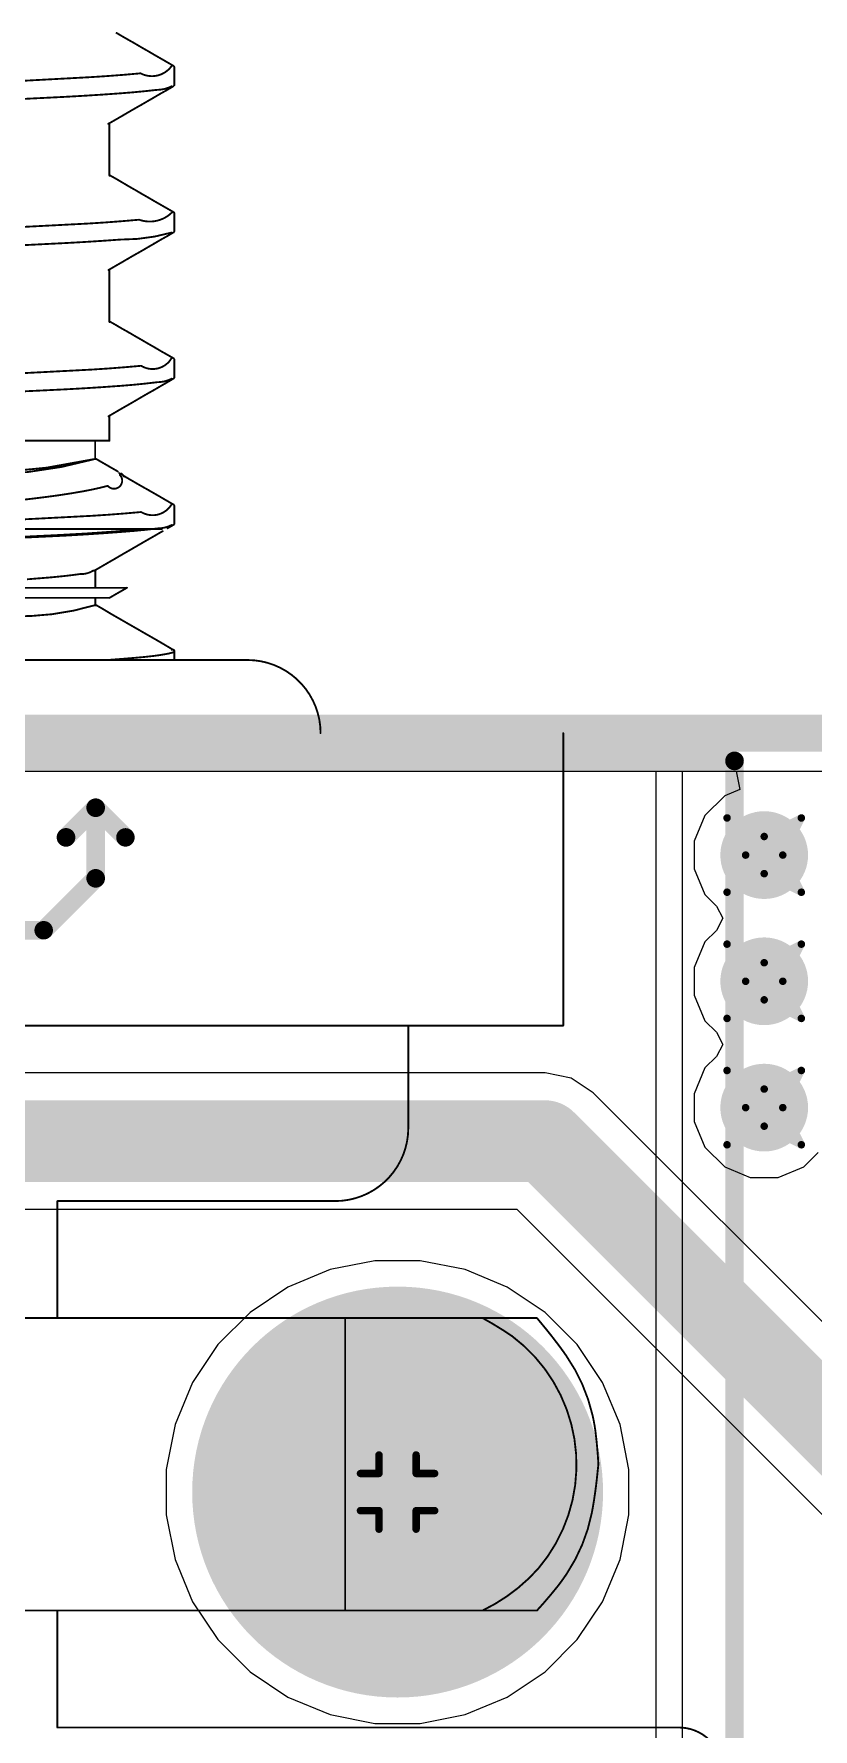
# Model space of a CAD drawing. Header units: inches. Extents: x -6 to 430, y 0 to 90.
# Drawn here: x 27.54 to 32.87, y 43.19 to 54.78 of the extents above; entities that cross this region are included whole.
import ezdxf

# ---------------------------------------------------------------- set-up
doc = ezdxf.new("R2010")
doc.units = ezdxf.units.IN
for name, color, linetype in [('Board_Outline', 56, 'Continuous'), ('Bottom Layer', 5, 'Continuous'), ('Bottom Solder', 6, 'Continuous'), ('Drill Drawing', 1, 'Continuous'), ('Layer 1', 16, 'Continuous'), ('Layer 2', 76, 'Continuous'), ('Mechanical 1', 6, 'Continuous'), ('Pad Holes', 156, 'Continuous'), ('Top Layer', 1, 'Continuous'), ('Top Overlay', 2, 'Continuous'), ('Top Solder', 216, 'Continuous'), ('Via Holes', 16, 'Continuous')]:
    doc.layers.add(name, color=color, linetype=linetype)

msp = doc.modelspace()

# ---------------------------------------------------------------- hatches: boundary and pattern name
at = {"layer": 'Bottom Layer'}
h = msp.add_hatch(color=5, dxfattribs=at)
edge = h.paths.add_edge_path()
edge.add_arc((32.534, 49.166), 0.3, 0, 360)
h = msp.add_hatch(color=5, dxfattribs=at)
edge = h.paths.add_edge_path()
edge.add_arc((32.534, 48.303), 0.3, 0, 360)
h = msp.add_hatch(color=5, dxfattribs=at)
edge = h.paths.add_edge_path()
edge.add_arc((32.534, 47.439), 0.3, 0, 360)
at = {"layer": 'Bottom Solder'}
h = msp.add_hatch(color=6, dxfattribs=at)
edge = h.paths.add_edge_path()
edge.add_arc((30.027, 44.81), 0.102, 0, 360)
at = {"layer": 'Layer 1'}
h = msp.add_hatch(color=16, dxfattribs=at)
edge = h.paths.add_edge_path()
edge.add_arc((32.534, 49.166), 0.3, 0, 360)
h = msp.add_hatch(color=16, dxfattribs=at)
edge = h.paths.add_edge_path()
edge.add_arc((32.534, 48.303), 0.3, 0, 360)
h = msp.add_hatch(color=16, dxfattribs=at)
edge = h.paths.add_edge_path()
edge.add_arc((32.534, 47.439), 0.3, 0, 360)
at = {"layer": 'Layer 2'}
h = msp.add_hatch(color=76, dxfattribs=at)
edge = h.paths.add_edge_path()
edge.add_arc((32.534, 49.166), 0.3, 0, 360)
h = msp.add_hatch(color=76, dxfattribs=at)
edge = h.paths.add_edge_path()
edge.add_arc((32.534, 48.303), 0.3, 0, 360)
h = msp.add_hatch(color=76, dxfattribs=at)
edge = h.paths.add_edge_path()
edge.add_arc((32.534, 47.439), 0.3, 0, 360)
at = {"layer": 'Pad Holes'}
h = msp.add_hatch(color=7, dxfattribs=at)
edge = h.paths.add_edge_path()
edge.add_arc((30.027, 44.81), 1.405, 0, 360)
at = {"layer": 'Top Layer'}
h = msp.add_hatch(color=1, dxfattribs=at)
edge = h.paths.add_edge_path()
edge.add_arc((32.534, 49.166), 0.3, 0, 360)
h = msp.add_hatch(color=1, dxfattribs=at)
edge = h.paths.add_edge_path()
edge.add_arc((32.534, 48.303), 0.3, 0, 360)
h = msp.add_hatch(color=1, dxfattribs=at)
edge = h.paths.add_edge_path()
edge.add_arc((32.534, 47.439), 0.3, 0, 360)
at = {"layer": 'Top Solder'}
h = msp.add_hatch(color=216, dxfattribs=at)
edge = h.paths.add_edge_path()
edge.add_arc((30.027, 44.81), 0.102, 0, 360)
at = {"layer": 'Via Holes'}
h = msp.add_hatch(color=7, dxfattribs=at)
edge = h.paths.add_edge_path()
edge.add_arc((32.534, 49.166), 0.15, 0, 360)
h = msp.add_hatch(color=7, dxfattribs=at)
edge = h.paths.add_edge_path()
edge.add_arc((32.534, 48.303), 0.15, 0, 360)
h = msp.add_hatch(color=7, dxfattribs=at)
edge = h.paths.add_edge_path()
edge.add_arc((32.534, 47.439), 0.15, 0, 360)

# ---------------------------------------------------------------- linework, layer by layer
at = {"layer": 'Board_Outline', "const_width": 0.254}
msp.add_lwpolyline([(0, 50), (45, 50)], dxfattribs=at)
at = {"layer": 'Bottom Layer'}
for p, q in [((0.259, 49.741), (31.794, 49.741)), ((31.794, 49.741), (31.794, 39.54)), ((31.975, 39.54), (31.975, 49.741)), ((31.975, 49.741), (36.624, 49.741)), ((29.871, 46.392), (29.565, 46.332)), ((30.182, 46.392), (29.871, 46.392)), ((30.488, 46.332), (30.182, 46.392)), ((29.565, 46.332), (29.277, 46.212)), ((30.776, 46.212), (30.488, 46.332)), ((29.277, 46.212), (29.018, 46.039)), ((31.036, 46.039), (30.776, 46.212)), ((29.018, 46.039), (28.797, 45.819)), ((31.256, 45.819), (31.036, 46.039)), ((28.797, 45.819), (28.624, 45.559)), ((31.429, 45.559), (31.256, 45.819)), ((28.624, 45.559), (28.505, 45.271)), ((31.549, 45.271), (31.429, 45.559)), ((28.505, 45.271), (28.444, 44.965)), ((31.609, 44.965), (31.549, 45.271)), ((28.444, 44.965), (28.444, 44.654)), ((31.609, 44.654), (31.609, 44.965)), ((28.444, 44.654), (28.505, 44.348)), ((31.549, 44.348), (31.609, 44.654)), ((28.505, 44.348), (28.624, 44.06)), ((31.429, 44.06), (31.549, 44.348)), ((28.624, 44.06), (28.797, 43.801)), ((31.256, 43.801), (31.429, 44.06)), ((28.797, 43.801), (29.018, 43.58)), ((31.036, 43.58), (31.256, 43.801)), ((29.018, 43.58), (29.277, 43.407)), ((30.776, 43.407), (31.036, 43.58)), ((29.277, 43.407), (29.565, 43.288)), ((30.488, 43.288), (30.776, 43.407)), ((29.565, 43.288), (29.871, 43.227)), ((30.182, 43.227), (30.488, 43.288)), ((29.871, 43.227), (30.182, 43.227))]:
    msp.add_line(p, q, dxfattribs=at)
at = {"layer": 'Drill Drawing', "const_width": 0.0508}
for points in [[(32.28, 49.42), (32.534, 49.293)], [(32.28, 49.42), (32.407, 49.166)], [(32.534, 49.293), (32.788, 49.42)], [(32.661, 49.166), (32.788, 49.42)], [(32.28, 48.912), (32.407, 49.166)], [(32.661, 49.166), (32.788, 48.912)], [(32.28, 48.912), (32.534, 49.039)], [(32.534, 49.039), (32.788, 48.912)], [(32.28, 48.557), (32.534, 48.43)], [(32.28, 48.557), (32.407, 48.303)], [(32.534, 48.43), (32.788, 48.557)], [(32.661, 48.303), (32.788, 48.557)], [(32.28, 48.049), (32.407, 48.303)], [(32.661, 48.303), (32.788, 48.049)], [(32.28, 48.049), (32.534, 48.176)], [(32.534, 48.176), (32.788, 48.049)], [(32.28, 47.693), (32.534, 47.566)], [(32.28, 47.693), (32.407, 47.439)], [(32.534, 47.566), (32.788, 47.693)], [(32.661, 47.439), (32.788, 47.693)], [(32.28, 47.185), (32.407, 47.439)], [(32.661, 47.439), (32.788, 47.185)], [(32.28, 47.185), (32.534, 47.312)], [(32.534, 47.312), (32.788, 47.185)], [(29.9, 44.937), (29.9, 45.064)], [(29.9, 45.064), (30.154, 45.064)], [(30.154, 44.937), (30.154, 45.064)], [(29.773, 44.683), (29.773, 44.937)], [(29.773, 44.937), (29.9, 44.937)], [(30.154, 44.937), (30.281, 44.937)], [(30.281, 44.683), (30.281, 44.937)], [(29.773, 44.683), (29.9, 44.683)], [(29.9, 44.556), (29.9, 44.683)], [(30.154, 44.683), (30.281, 44.683)], [(30.154, 44.556), (30.154, 44.683)], [(29.9, 44.556), (30.154, 44.556)]]:
    msp.add_lwpolyline(points, dxfattribs=at)
at = {"layer": 'Drill Drawing', "const_width": 0.0254}
for points in [[(32.267, 49.42, 1), (32.293, 49.42, 1)], [(32.267, 49.42, 1), (32.293, 49.42, 1)], [(32.775, 49.42, 1), (32.801, 49.42, 1)], [(32.775, 49.42, 1), (32.801, 49.42, 1)], [(32.521, 49.293, 1), (32.547, 49.293, 1)], [(32.521, 49.293, 1), (32.547, 49.293, 1)], [(32.394, 49.166, 1), (32.42, 49.166, 1)], [(32.394, 49.166, 1), (32.42, 49.166, 1)], [(32.648, 49.166, 1), (32.674, 49.166, 1)], [(32.648, 49.166, 1), (32.674, 49.166, 1)], [(32.521, 49.039, 1), (32.547, 49.039, 1)], [(32.521, 49.039, 1), (32.547, 49.039, 1)], [(32.267, 48.912, 1), (32.293, 48.912, 1)], [(32.267, 48.912, 1), (32.293, 48.912, 1)], [(32.775, 48.912, 1), (32.801, 48.912, 1)], [(32.775, 48.912, 1), (32.801, 48.912, 1)], [(32.267, 48.557, 1), (32.293, 48.557, 1)], [(32.267, 48.557, 1), (32.293, 48.557, 1)], [(32.775, 48.557, 1), (32.801, 48.557, 1)], [(32.775, 48.557, 1), (32.801, 48.557, 1)], [(32.521, 48.43, 1), (32.547, 48.43, 1)], [(32.521, 48.43, 1), (32.547, 48.43, 1)], [(32.394, 48.303, 1), (32.42, 48.303, 1)], [(32.394, 48.303, 1), (32.42, 48.303, 1)], [(32.648, 48.303, 1), (32.674, 48.303, 1)], [(32.648, 48.303, 1), (32.674, 48.303, 1)], [(32.521, 48.176, 1), (32.547, 48.176, 1)], [(32.521, 48.176, 1), (32.547, 48.176, 1)], [(32.267, 48.049, 1), (32.293, 48.049, 1)], [(32.267, 48.049, 1), (32.293, 48.049, 1)], [(32.775, 48.049, 1), (32.801, 48.049, 1)], [(32.775, 48.049, 1), (32.801, 48.049, 1)], [(32.267, 47.693, 1), (32.293, 47.693, 1)], [(32.267, 47.693, 1), (32.293, 47.693, 1)], [(32.775, 47.693, 1), (32.801, 47.693, 1)], [(32.775, 47.693, 1), (32.801, 47.693, 1)], [(32.521, 47.566, 1), (32.547, 47.566, 1)], [(32.521, 47.566, 1), (32.547, 47.566, 1)], [(32.394, 47.439, 1), (32.42, 47.439, 1)], [(32.394, 47.439, 1), (32.42, 47.439, 1)], [(32.648, 47.439, 1), (32.674, 47.439, 1)], [(32.648, 47.439, 1), (32.674, 47.439, 1)], [(32.521, 47.312, 1), (32.547, 47.312, 1)], [(32.521, 47.312, 1), (32.547, 47.312, 1)], [(32.267, 47.185, 1), (32.293, 47.185, 1)], [(32.267, 47.185, 1), (32.293, 47.185, 1)], [(32.775, 47.185, 1), (32.801, 47.185, 1)], [(32.775, 47.185, 1), (32.801, 47.185, 1)], [(29.887, 45.064, 1), (29.912, 45.064, 1)], [(29.887, 45.064, 1), (29.912, 45.064, 1)], [(30.141, 45.064, 1), (30.166, 45.064, 1)], [(30.141, 45.064, 1), (30.166, 45.064, 1)], [(29.76, 44.937, 1), (29.785, 44.937, 1)], [(29.76, 44.937, 1), (29.785, 44.937, 1)], [(29.887, 44.937, 1), (29.912, 44.937, 1)], [(29.887, 44.937, 1), (29.912, 44.937, 1)], [(30.141, 44.937, 1), (30.166, 44.937, 1)], [(30.141, 44.937, 1), (30.166, 44.937, 1)], [(30.268, 44.937, 1), (30.293, 44.937, 1)], [(30.268, 44.937, 1), (30.293, 44.937, 1)], [(29.76, 44.683, 1), (29.785, 44.683, 1)], [(29.76, 44.683, 1), (29.785, 44.683, 1)], [(29.887, 44.683, 1), (29.912, 44.683, 1)], [(29.887, 44.683, 1), (29.912, 44.683, 1)], [(30.141, 44.683, 1), (30.166, 44.683, 1)], [(30.141, 44.683, 1), (30.166, 44.683, 1)], [(30.268, 44.683, 1), (30.293, 44.683, 1)], [(30.268, 44.683, 1), (30.293, 44.683, 1)], [(29.887, 44.556, 1), (29.912, 44.556, 1)], [(29.887, 44.556, 1), (29.912, 44.556, 1)], [(30.141, 44.556, 1), (30.166, 44.556, 1)], [(30.141, 44.556, 1), (30.166, 44.556, 1)]]:
    msp.add_lwpolyline(points, format="xyb", close=True, dxfattribs=at)
at = {"layer": 'Layer 1'}
for p, q in [((0.259, 49.741), (32.342, 49.741)), ((32.342, 49.741), (32.367, 49.614)), ((32.264, 49.571), (32.129, 49.437)), ((32.367, 49.614), (32.264, 49.571)), ((32.129, 49.437), (32.056, 49.261)), ((32.056, 49.261), (32.056, 49.071)), ((32.056, 49.071), (32.129, 48.896)), ((32.129, 48.896), (32.207, 48.817)), ((32.207, 48.817), (32.25, 48.734)), ((32.25, 48.734), (32.207, 48.651)), ((32.129, 48.573), (32.056, 48.398)), ((32.207, 48.651), (32.129, 48.573)), ((32.056, 48.398), (32.056, 48.208)), ((32.056, 48.208), (32.129, 48.032)), ((32.129, 48.032), (32.207, 47.954)), ((32.207, 47.954), (32.25, 47.871)), ((32.207, 47.788), (32.129, 47.71)), ((32.25, 47.871), (32.207, 47.788)), ((32.129, 47.71), (32.056, 47.534)), ((32.056, 47.534), (32.056, 47.344)), ((32.056, 47.344), (32.129, 47.168)), ((32.129, 47.168), (32.264, 47.034)), ((32.805, 47.034), (32.902, 47.132)), ((32.264, 47.034), (32.439, 46.961)), ((32.439, 46.961), (32.629, 46.961)), ((32.629, 46.961), (32.805, 47.034)), ((29.871, 46.392), (29.565, 46.332)), ((30.182, 46.392), (29.871, 46.392)), ((30.488, 46.332), (30.182, 46.392)), ((29.565, 46.332), (29.277, 46.212)), ((30.776, 46.212), (30.488, 46.332)), ((29.277, 46.212), (29.018, 46.039)), ((31.036, 46.039), (30.776, 46.212)), ((29.018, 46.039), (28.797, 45.819)), ((31.256, 45.819), (31.036, 46.039)), ((28.797, 45.819), (28.624, 45.559)), ((31.429, 45.559), (31.256, 45.819)), ((28.624, 45.559), (28.505, 45.271)), ((31.549, 45.271), (31.429, 45.559)), ((28.505, 45.271), (28.444, 44.965)), ((31.609, 44.965), (31.549, 45.271)), ((28.444, 44.965), (28.444, 44.654)), ((31.609, 44.654), (31.609, 44.965)), ((28.444, 44.654), (28.505, 44.348)), ((31.549, 44.348), (31.609, 44.654)), ((28.505, 44.348), (28.624, 44.06)), ((31.429, 44.06), (31.549, 44.348)), ((28.624, 44.06), (28.797, 43.801)), ((31.256, 43.801), (31.429, 44.06)), ((28.797, 43.801), (29.018, 43.58)), ((31.036, 43.58), (31.256, 43.801)), ((29.018, 43.58), (29.277, 43.407)), ((30.776, 43.407), (31.036, 43.58)), ((29.277, 43.407), (29.565, 43.288)), ((30.488, 43.288), (30.776, 43.407)), ((29.565, 43.288), (29.871, 43.227)), ((30.182, 43.227), (30.488, 43.288)), ((29.871, 43.227), (30.182, 43.227))]:
    msp.add_line(p, q, dxfattribs=at)
at = {"layer": 'Layer 2'}
for p, q in [((0.259, 49.741), (44.741, 49.741)), ((31.036, 47.677), (7.07, 47.677)), ((31.214, 47.641), (31.036, 47.677)), ((31.365, 47.54), (31.214, 47.641)), ((34.759, 44.146), (31.365, 47.54)), ((4.787, 46.744), (30.843, 46.744)), ((30.843, 46.744), (34.237, 43.35)), ((29.871, 46.392), (29.565, 46.332)), ((30.182, 46.392), (29.871, 46.392)), ((30.488, 46.332), (30.182, 46.392)), ((29.565, 46.332), (29.277, 46.212)), ((30.776, 46.212), (30.488, 46.332)), ((29.277, 46.212), (29.018, 46.039)), ((31.036, 46.039), (30.776, 46.212)), ((29.018, 46.039), (28.797, 45.819)), ((31.256, 45.819), (31.036, 46.039)), ((28.797, 45.819), (28.624, 45.559)), ((31.429, 45.559), (31.256, 45.819)), ((28.624, 45.559), (28.505, 45.271)), ((31.549, 45.271), (31.429, 45.559)), ((28.505, 45.271), (28.444, 44.965)), ((31.609, 44.965), (31.549, 45.271)), ((28.444, 44.965), (28.444, 44.654)), ((31.609, 44.654), (31.609, 44.965)), ((28.444, 44.654), (28.505, 44.348)), ((31.549, 44.348), (31.609, 44.654)), ((28.505, 44.348), (28.624, 44.06)), ((31.429, 44.06), (31.549, 44.348)), ((28.624, 44.06), (28.797, 43.801)), ((31.256, 43.801), (31.429, 44.06)), ((28.797, 43.801), (29.018, 43.58)), ((31.036, 43.58), (31.256, 43.801)), ((29.018, 43.58), (29.277, 43.407)), ((30.776, 43.407), (31.036, 43.58)), ((29.277, 43.407), (29.565, 43.288)), ((30.488, 43.288), (30.776, 43.407)), ((29.565, 43.288), (29.871, 43.227)), ((30.182, 43.227), (30.488, 43.288)), ((29.871, 43.227), (30.182, 43.227))]:
    msp.add_line(p, q, dxfattribs=at)
at = {"layer": 'Layer 2', "const_width": 0.559}
for points in [[(4.594, 47.21), (31.036, 47.21)], [(31.036, 47.21), (34.566, 43.68)]]:
    msp.add_lwpolyline(points, dxfattribs=at)
at = {"layer": 'Layer 2', "const_width": 0.279}
msp.add_lwpolyline([(30.896, 47.21, 1), (31.175, 47.21, 1)], format="xyb", close=True, dxfattribs=at)
msp.add_lwpolyline([(30.896, 47.21, 1), (31.175, 47.21, 1)], format="xyb", close=True, dxfattribs=at)
at = {"layer": 'Mechanical 1', "const_width": 0.0127}
for points in [[(28.1, 54.791), (28.144, 54.765)], [(28.144, 54.765), (28.188, 54.74)], [(28.188, 54.74), (28.232, 54.715)], [(28.232, 54.715), (28.276, 54.689)], [(28.276, 54.689), (28.32, 54.664)], [(28.32, 54.664), (28.364, 54.638)], [(28.364, 54.638), (28.408, 54.613)], [(28.408, 54.613), (28.496, 54.562)], [(27.447, 54.46), (27.929, 54.486)], [(28.5, 54.431), (28.5, 54.556)], [(28.361, 54.347), (28.405, 54.373)], [(28.405, 54.373), (28.45, 54.398)], [(28.45, 54.398), (28.494, 54.424)], [(27.246, 54.326), (27.748, 54.351)], [(28.182, 54.244), (28.227, 54.27)], [(28.227, 54.27), (28.271, 54.295)], [(28.271, 54.295), (28.316, 54.321)], [(28.316, 54.321), (28.361, 54.347)], [(28.049, 54.167), (28.138, 54.218)], [(28.056, 53.812), (28.056, 54.171)], [(28.138, 54.218), (28.182, 54.244)], [(28.056, 53.816), (28.101, 53.791)], [(28.101, 53.791), (28.145, 53.765)], [(28.145, 53.765), (28.189, 53.739)], [(28.189, 53.739), (28.233, 53.714)], [(28.233, 53.714), (28.277, 53.688)], [(28.277, 53.688), (28.321, 53.663)], [(28.321, 53.663), (28.365, 53.637)], [(28.365, 53.637), (28.409, 53.612)], [(28.409, 53.612), (28.498, 53.561)], [(28.5, 53.431), (28.5, 53.556)], [(27.432, 53.46), (27.915, 53.485)], [(27.248, 53.326), (27.749, 53.351)], [(28.272, 53.295), (28.316, 53.321)], [(28.316, 53.321), (28.361, 53.347)], [(28.361, 53.347), (28.405, 53.373)], [(28.405, 53.373), (28.45, 53.398)], [(28.45, 53.398), (28.494, 53.424)], [(28.049, 53.167), (28.138, 53.218)], [(28.138, 53.218), (28.182, 53.244)], [(28.182, 53.244), (28.227, 53.27)], [(28.227, 53.27), (28.272, 53.295)], [(28.056, 52.812), (28.056, 53.171)], [(28.056, 52.816), (28.1, 52.791)], [(28.1, 52.791), (28.144, 52.765)], [(28.144, 52.765), (28.189, 52.74)], [(28.189, 52.74), (28.233, 52.714)], [(28.233, 52.714), (28.277, 52.689)], [(28.277, 52.689), (28.321, 52.663)], [(28.321, 52.663), (28.365, 52.638)], [(28.365, 52.638), (28.409, 52.612)], [(28.409, 52.612), (28.497, 52.562)], [(28.5, 52.431), (28.5, 52.556)], [(27.453, 52.461), (27.934, 52.486)], [(28.406, 52.373), (28.451, 52.399)], [(28.451, 52.399), (28.495, 52.425)], [(27.255, 52.327), (27.756, 52.351)], [(28.228, 52.27), (28.272, 52.296)], [(28.272, 52.296), (28.317, 52.322)], [(28.317, 52.322), (28.362, 52.347)], [(28.362, 52.347), (28.406, 52.373)], [(28.05, 52.167), (28.139, 52.219)], [(28.056, 52), (28.056, 52.171)], [(28.139, 52.219), (28.183, 52.244)], [(28.183, 52.244), (28.228, 52.27)], [(25.022, 52), (28.056, 52)], [(27.958, 51.874), (27.958, 52)], [(27.958, 51.879), (28.114, 51.789)], [(28.122, 51.778), (28.136, 51.77)], [(28.138, 51.776), (28.157, 51.754)], [(28.151, 51.761), (28.185, 51.741)], [(28.185, 51.741), (28.254, 51.701)], [(28.254, 51.701), (28.289, 51.681)], [(28.289, 51.681), (28.323, 51.662)], [(28.323, 51.662), (28.358, 51.642)], [(28.358, 51.642), (28.393, 51.622)], [(28.393, 51.622), (28.427, 51.602)], [(28.427, 51.602), (28.496, 51.562)], [(27.453, 51.461), (27.934, 51.486)], [(28.5, 51.431), (28.5, 51.556)], [(25.5, 51.396), (28.414, 51.396)], [(27.26, 51.333), (27.696, 51.354)], [(27.262, 51.327), (27.762, 51.351)], [(28.326, 51.327), (28.373, 51.354)], [(28.373, 51.354), (28.42, 51.381)], [(28.454, 51.401), (28.496, 51.425)], [(28.139, 51.219), (28.186, 51.246)], [(28.186, 51.246), (28.279, 51.3)], [(28.279, 51.3), (28.326, 51.327)], [(27.953, 51.111), (28.046, 51.165)], [(28.046, 51.165), (28.093, 51.192)], [(28.093, 51.192), (28.139, 51.219)], [(27.493, 51.052), (27.642, 51.064)], [(27.959, 50.994), (27.959, 51.115)], [(22.264, 50.925), (28.056, 50.925)], [(22.494, 50.994), (28.176, 50.994)], [(27.959, 50.873), (27.959, 50.925)], [(28.056, 50.925), (28.176, 50.994)], [(27.959, 50.879), (28.013, 50.848)], [(28.013, 50.848), (28.066, 50.816)], [(28.066, 50.816), (28.12, 50.785)], [(28.12, 50.785), (28.174, 50.754)], [(28.174, 50.754), (28.228, 50.723)], [(28.228, 50.723), (28.282, 50.692)], [(28.282, 50.692), (28.336, 50.661)], [(28.336, 50.661), (28.39, 50.63)], [(28.39, 50.63), (28.497, 50.567)], [(28.5, 50.5), (28.5, 50.562)], [(16, 50.5), (29, 50.5)], [(28.043, 50.5), (28.134, 50.507)], [(28.134, 50.507), (28.22, 50.514)], [(28.22, 50.514), (28.296, 50.521)], [(31.16, 48), (31.16, 50)], [(13.84, 48), (31.16, 48)], [(30.1, 47.3), (30.1, 48)], [(27.7, 46.8), (29.6, 46.8)], [(27.7, 46), (27.7, 46.8)], [(27.25, 46), (30.608, 46)], [(29.668, 44), (29.668, 46)], [(30.608, 46), (30.71, 46)], [(30.71, 46), (30.759, 46)], [(30.759, 46), (30.806, 46)], [(30.806, 46), (30.85, 46)], [(30.85, 46), (30.89, 46)], [(30.89, 46), (30.954, 46)], [(30.954, 46), (30.972, 46)], [(30.972, 46), (30.98, 46)], [(30.98, 46), (31.05, 45.915)], [(31.388, 44.887), (31.4, 45)], [(27.25, 44), (30.608, 44)], [(27.7, 43.2), (27.7, 44)], [(30.608, 44), (30.89, 44)], [(30.89, 44), (30.925, 44)], [(30.925, 44), (30.954, 44)], [(30.954, 44), (30.98, 44)], [(27.7, 43.2), (31.95, 43.2)]]:
    msp.add_lwpolyline(points, dxfattribs=at)
at = {"layer": 'Mechanical 1', "const_width": 0.00635}
for points in [[(28.141, 54.765, 1), (28.147, 54.765, 1)], [(28.141, 54.765, 1), (28.147, 54.765, 1)], [(28.185, 54.74, 1), (28.191, 54.74, 1)], [(28.185, 54.74, 1), (28.191, 54.74, 1)], [(28.229, 54.715, 1), (28.235, 54.715, 1)], [(28.229, 54.715, 1), (28.235, 54.715, 1)], [(28.273, 54.689, 1), (28.279, 54.689, 1)], [(28.273, 54.689, 1), (28.279, 54.689, 1)], [(28.317, 54.664, 1), (28.323, 54.664, 1)], [(28.317, 54.664, 1), (28.323, 54.664, 1)], [(28.361, 54.638, 1), (28.367, 54.638, 1)], [(28.361, 54.638, 1), (28.367, 54.638, 1)], [(28.405, 54.613, 1), (28.411, 54.613, 1)], [(28.405, 54.613, 1), (28.411, 54.613, 1)], [(27.926, 54.486, 1), (27.932, 54.486, 1)], [(27.926, 54.486, 1), (27.932, 54.486, 1)], [(28.266, 54.512, 1), (28.273, 54.512, 1)], [(28.266, 54.512, 1), (28.273, 54.512, 1)], [(28.479, 54.563, 1), (28.486, 54.563, 1)], [(28.493, 54.562, 1), (28.499, 54.562, 1)], [(28.497, 54.556, 1), (28.503, 54.556, 1)], [(28.124, 54.375, 1), (28.13, 54.375, 1)], [(28.124, 54.375, 1), (28.13, 54.375, 1)], [(28.377, 54.399, 1), (28.384, 54.399, 1)], [(28.377, 54.399, 1), (28.384, 54.399, 1)], [(28.402, 54.373, 1), (28.408, 54.373, 1)], [(28.402, 54.373, 1), (28.408, 54.373, 1)], [(28.447, 54.398, 1), (28.453, 54.398, 1)], [(28.447, 54.398, 1), (28.453, 54.398, 1)], [(28.477, 54.423, 1), (28.484, 54.423, 1)], [(28.491, 54.424, 1), (28.497, 54.424, 1)], [(28.497, 54.431, 1), (28.503, 54.431, 1)], [(27.745, 54.351, 1), (27.751, 54.351, 1)], [(27.745, 54.351, 1), (27.751, 54.351, 1)], [(28.224, 54.27, 1), (28.23, 54.27, 1)], [(28.224, 54.27, 1), (28.23, 54.27, 1)], [(28.268, 54.295, 1), (28.275, 54.295, 1)], [(28.268, 54.295, 1), (28.275, 54.295, 1)], [(28.313, 54.321, 1), (28.319, 54.321, 1)], [(28.313, 54.321, 1), (28.319, 54.321, 1)], [(28.357, 54.347, 1), (28.364, 54.347, 1)], [(28.357, 54.347, 1), (28.364, 54.347, 1)], [(28.045, 54.167, 1), (28.052, 54.167, 1)], [(28.053, 54.171, 1), (28.06, 54.171, 1)], [(28.135, 54.218, 1), (28.141, 54.218, 1)], [(28.135, 54.218, 1), (28.141, 54.218, 1)], [(28.179, 54.244, 1), (28.185, 54.244, 1)], [(28.179, 54.244, 1), (28.185, 54.244, 1)], [(28.053, 53.816, 1), (28.06, 53.816, 1)], [(28.053, 53.812, 1), (28.06, 53.812, 1)], [(28.097, 53.791, 1), (28.104, 53.791, 1)], [(28.097, 53.791, 1), (28.104, 53.791, 1)], [(28.142, 53.765, 1), (28.148, 53.765, 1)], [(28.142, 53.765, 1), (28.148, 53.765, 1)], [(28.186, 53.739, 1), (28.192, 53.739, 1)], [(28.186, 53.739, 1), (28.192, 53.739, 1)], [(28.23, 53.714, 1), (28.236, 53.714, 1)], [(28.23, 53.714, 1), (28.236, 53.714, 1)], [(28.274, 53.688, 1), (28.28, 53.688, 1)], [(28.274, 53.688, 1), (28.28, 53.688, 1)], [(28.318, 53.663, 1), (28.324, 53.663, 1)], [(28.318, 53.663, 1), (28.324, 53.663, 1)], [(28.362, 53.637, 1), (28.368, 53.637, 1)], [(28.362, 53.637, 1), (28.368, 53.637, 1)], [(28.406, 53.612, 1), (28.413, 53.612, 1)], [(28.406, 53.612, 1), (28.413, 53.612, 1)], [(28.482, 53.562, 1), (28.489, 53.562, 1)], [(28.494, 53.561, 1), (28.501, 53.561, 1)], [(28.497, 53.556, 1), (28.503, 53.556, 1)], [(27.912, 53.485, 1), (27.918, 53.485, 1)], [(27.912, 53.485, 1), (27.918, 53.485, 1)], [(28.256, 53.511, 1), (28.262, 53.511, 1)], [(28.256, 53.511, 1), (28.262, 53.511, 1)], [(27.746, 53.351, 1), (27.752, 53.351, 1)], [(27.746, 53.351, 1), (27.752, 53.351, 1)], [(28.125, 53.375, 1), (28.132, 53.375, 1)], [(28.125, 53.375, 1), (28.132, 53.375, 1)], [(28.313, 53.321, 1), (28.319, 53.321, 1)], [(28.313, 53.321, 1), (28.319, 53.321, 1)], [(28.357, 53.347, 1), (28.364, 53.347, 1)], [(28.357, 53.347, 1), (28.364, 53.347, 1)], [(28.402, 53.373, 1), (28.408, 53.373, 1)], [(28.402, 53.373, 1), (28.408, 53.373, 1)], [(28.447, 53.398, 1), (28.453, 53.398, 1)], [(28.447, 53.398, 1), (28.453, 53.398, 1)], [(28.478, 53.423, 1), (28.484, 53.423, 1)], [(28.491, 53.424, 1), (28.498, 53.424, 1)], [(28.497, 53.431, 1), (28.503, 53.431, 1)], [(28.135, 53.218, 1), (28.141, 53.218, 1)], [(28.135, 53.218, 1), (28.141, 53.218, 1)], [(28.179, 53.244, 1), (28.186, 53.244, 1)], [(28.179, 53.244, 1), (28.186, 53.244, 1)], [(28.224, 53.27, 1), (28.23, 53.27, 1)], [(28.224, 53.27, 1), (28.23, 53.27, 1)], [(28.268, 53.295, 1), (28.275, 53.295, 1)], [(28.268, 53.295, 1), (28.275, 53.295, 1)], [(28.046, 53.167, 1), (28.052, 53.167, 1)], [(28.053, 53.171, 1), (28.06, 53.171, 1)], [(28.053, 52.816, 1), (28.06, 52.816, 1)], [(28.053, 52.812, 1), (28.06, 52.812, 1)], [(28.097, 52.791, 1), (28.104, 52.791, 1)], [(28.097, 52.791, 1), (28.104, 52.791, 1)], [(28.141, 52.765, 1), (28.148, 52.765, 1)], [(28.141, 52.765, 1), (28.148, 52.765, 1)], [(28.185, 52.74, 1), (28.192, 52.74, 1)], [(28.185, 52.74, 1), (28.192, 52.74, 1)], [(28.229, 52.714, 1), (28.236, 52.714, 1)], [(28.229, 52.714, 1), (28.236, 52.714, 1)], [(28.273, 52.689, 1), (28.28, 52.689, 1)], [(28.273, 52.689, 1), (28.28, 52.689, 1)], [(28.317, 52.663, 1), (28.324, 52.663, 1)], [(28.317, 52.663, 1), (28.324, 52.663, 1)], [(28.361, 52.638, 1), (28.368, 52.638, 1)], [(28.361, 52.638, 1), (28.368, 52.638, 1)], [(28.27, 52.512, 1), (28.276, 52.512, 1)], [(28.27, 52.512, 1), (28.276, 52.512, 1)], [(28.405, 52.612, 1), (28.412, 52.612, 1)], [(28.405, 52.612, 1), (28.412, 52.612, 1)], [(28.478, 52.564, 1), (28.484, 52.564, 1)], [(28.494, 52.562, 1), (28.5, 52.562, 1)], [(28.497, 52.556, 1), (28.503, 52.556, 1)], [(27.931, 52.486, 1), (27.937, 52.486, 1)], [(27.931, 52.486, 1), (27.937, 52.486, 1)], [(28.382, 52.4, 1), (28.388, 52.4, 1)], [(28.382, 52.4, 1), (28.388, 52.4, 1)], [(28.448, 52.399, 1), (28.454, 52.399, 1)], [(28.448, 52.399, 1), (28.454, 52.399, 1)], [(28.479, 52.424, 1), (28.485, 52.424, 1)], [(28.492, 52.425, 1), (28.499, 52.425, 1)], [(28.497, 52.431, 1), (28.503, 52.431, 1)], [(27.753, 52.351, 1), (27.759, 52.351, 1)], [(27.753, 52.351, 1), (27.759, 52.351, 1)], [(28.131, 52.375, 1), (28.137, 52.375, 1)], [(28.131, 52.375, 1), (28.137, 52.375, 1)], [(28.269, 52.296, 1), (28.276, 52.296, 1)], [(28.269, 52.296, 1), (28.276, 52.296, 1)], [(28.314, 52.322, 1), (28.32, 52.322, 1)], [(28.314, 52.322, 1), (28.32, 52.322, 1)], [(28.358, 52.347, 1), (28.365, 52.347, 1)], [(28.358, 52.347, 1), (28.365, 52.347, 1)], [(28.403, 52.373, 1), (28.409, 52.373, 1)], [(28.403, 52.373, 1), (28.409, 52.373, 1)], [(28.046, 52.167, 1), (28.053, 52.167, 1)], [(28.053, 52.171, 1), (28.06, 52.171, 1)], [(28.136, 52.219, 1), (28.142, 52.219, 1)], [(28.136, 52.219, 1), (28.142, 52.219, 1)], [(28.18, 52.244, 1), (28.186, 52.244, 1)], [(28.18, 52.244, 1), (28.186, 52.244, 1)], [(28.225, 52.27, 1), (28.231, 52.27, 1)], [(28.225, 52.27, 1), (28.231, 52.27, 1)], [(27.955, 52, 1), (27.961, 52, 1)], [(28.053, 52, 1), (28.06, 52, 1)], [(28.053, 52, 1), (28.06, 52, 1)], [(27.952, 51.874, 1), (27.958, 51.874, 1)], [(27.955, 51.879, 1), (27.961, 51.879, 1)], [(27.955, 51.875, 1), (27.961, 51.875, 1)], [(27.955, 51.874, 1), (27.961, 51.874, 1)], [(28.111, 51.789, 1), (28.117, 51.789, 1)], [(28.119, 51.778, 1), (28.125, 51.778, 1)], [(28.124, 51.766, 1), (28.131, 51.766, 1)], [(28.133, 51.77, 1), (28.14, 51.77, 1)], [(28.135, 51.776, 1), (28.141, 51.776, 1)], [(28.147, 51.761, 1), (28.154, 51.761, 1)], [(28.154, 51.754, 1), (28.16, 51.754, 1)], [(28.182, 51.741, 1), (28.188, 51.741, 1)], [(28.182, 51.741, 1), (28.188, 51.741, 1)], [(28.251, 51.701, 1), (28.257, 51.701, 1)], [(28.251, 51.701, 1), (28.257, 51.701, 1)], [(27.62, 51.615, 1), (27.627, 51.615, 1)], [(27.62, 51.615, 1), (27.627, 51.615, 1)], [(27.869, 51.653, 1), (27.875, 51.653, 1)], [(27.869, 51.653, 1), (27.875, 51.653, 1)], [(28.042, 51.691, 1), (28.048, 51.691, 1)], [(28.042, 51.691, 1), (28.048, 51.691, 1)], [(28.286, 51.681, 1), (28.292, 51.681, 1)], [(28.286, 51.681, 1), (28.292, 51.681, 1)], [(28.32, 51.662, 1), (28.327, 51.662, 1)], [(28.32, 51.662, 1), (28.327, 51.662, 1)], [(28.355, 51.642, 1), (28.361, 51.642, 1)], [(28.355, 51.642, 1), (28.361, 51.642, 1)], [(28.389, 51.622, 1), (28.396, 51.622, 1)], [(28.389, 51.622, 1), (28.396, 51.622, 1)], [(28.424, 51.602, 1), (28.43, 51.602, 1)], [(28.424, 51.602, 1), (28.43, 51.602, 1)], [(27.93, 51.486, 1), (27.937, 51.486, 1)], [(27.93, 51.486, 1), (27.937, 51.486, 1)], [(28.27, 51.512, 1), (28.276, 51.512, 1)], [(28.27, 51.512, 1), (28.276, 51.512, 1)], [(28.478, 51.564, 1), (28.485, 51.564, 1)], [(28.493, 51.562, 1), (28.5, 51.562, 1)], [(28.497, 51.556, 1), (28.503, 51.556, 1)], [(27.693, 51.354, 1), (27.699, 51.354, 1)], [(27.693, 51.354, 1), (27.699, 51.354, 1)], [(27.759, 51.351, 1), (27.765, 51.351, 1)], [(27.759, 51.351, 1), (27.765, 51.351, 1)], [(28.136, 51.376, 1), (28.142, 51.376, 1)], [(28.136, 51.376, 1), (28.142, 51.376, 1)], [(28.292, 51.396, 1), (28.299, 51.396, 1)], [(28.37, 51.354, 1), (28.376, 51.354, 1)], [(28.37, 51.354, 1), (28.376, 51.354, 1)], [(28.385, 51.4, 1), (28.391, 51.4, 1)], [(28.385, 51.4, 1), (28.391, 51.4, 1)], [(28.41, 51.396, 1), (28.417, 51.396, 1)], [(28.416, 51.381, 1), (28.423, 51.381, 1)], [(28.45, 51.401, 1), (28.457, 51.401, 1)], [(28.48, 51.424, 1), (28.486, 51.424, 1)], [(28.493, 51.425, 1), (28.499, 51.425, 1)], [(28.497, 51.431, 1), (28.503, 51.431, 1)], [(28.183, 51.246, 1), (28.189, 51.246, 1)], [(28.183, 51.246, 1), (28.189, 51.246, 1)], [(28.276, 51.3, 1), (28.283, 51.3, 1)], [(28.276, 51.3, 1), (28.283, 51.3, 1)], [(28.323, 51.327, 1), (28.329, 51.327, 1)], [(28.323, 51.327, 1), (28.329, 51.327, 1)], [(28.043, 51.165, 1), (28.049, 51.165, 1)], [(28.043, 51.165, 1), (28.049, 51.165, 1)], [(28.09, 51.192, 1), (28.096, 51.192, 1)], [(28.09, 51.192, 1), (28.096, 51.192, 1)], [(28.136, 51.219, 1), (28.143, 51.219, 1)], [(28.136, 51.219, 1), (28.143, 51.219, 1)], [(27.639, 51.064, 1), (27.645, 51.064, 1)], [(27.639, 51.064, 1), (27.645, 51.064, 1)], [(27.759, 51.076, 1), (27.765, 51.076, 1)], [(27.759, 51.076, 1), (27.765, 51.076, 1)], [(27.853, 51.088, 1), (27.859, 51.088, 1)], [(27.853, 51.088, 1), (27.859, 51.088, 1)], [(27.941, 51.111, 1), (27.948, 51.111, 1)], [(27.949, 51.111, 1), (27.956, 51.111, 1)], [(27.955, 51.115, 1), (27.962, 51.115, 1)], [(27.955, 50.994, 1), (27.962, 50.994, 1)], [(27.955, 50.925, 1), (27.962, 50.925, 1)], [(28.053, 50.925, 1), (28.06, 50.925, 1)], [(28.053, 50.925, 1), (28.06, 50.925, 1)], [(28.172, 50.994, 1), (28.179, 50.994, 1)], [(28.172, 50.994, 1), (28.179, 50.994, 1)], [(27.955, 50.879, 1), (27.962, 50.879, 1)], [(27.955, 50.875, 1), (27.962, 50.875, 1)], [(27.955, 50.873, 1), (27.962, 50.873, 1)], [(28.009, 50.848, 1), (28.016, 50.848, 1)], [(28.009, 50.848, 1), (28.016, 50.848, 1)], [(28.063, 50.816, 1), (28.07, 50.816, 1)], [(28.063, 50.816, 1), (28.07, 50.816, 1)], [(28.117, 50.785, 1), (28.123, 50.785, 1)], [(28.117, 50.785, 1), (28.123, 50.785, 1)], [(28.171, 50.754, 1), (28.177, 50.754, 1)], [(28.171, 50.754, 1), (28.177, 50.754, 1)], [(28.225, 50.723, 1), (28.231, 50.723, 1)], [(28.225, 50.723, 1), (28.231, 50.723, 1)], [(28.279, 50.692, 1), (28.285, 50.692, 1)], [(28.279, 50.692, 1), (28.285, 50.692, 1)], [(28.332, 50.661, 1), (28.339, 50.661, 1)], [(28.332, 50.661, 1), (28.339, 50.661, 1)], [(28.386, 50.63, 1), (28.393, 50.63, 1)], [(28.386, 50.63, 1), (28.393, 50.63, 1)], [(28.446, 50.542, 1), (28.452, 50.542, 1)], [(28.446, 50.542, 1), (28.452, 50.542, 1)], [(28.477, 50.549, 1), (28.484, 50.549, 1)], [(28.477, 50.549, 1), (28.484, 50.549, 1)], [(28.479, 50.57, 1), (28.486, 50.57, 1)], [(28.494, 50.567, 1), (28.5, 50.567, 1)], [(28.496, 50.556, 1), (28.502, 50.556, 1)], [(28.496, 50.556, 1), (28.502, 50.556, 1)], [(28.497, 50.562, 1), (28.503, 50.562, 1)], [(28.04, 50.5, 1), (28.046, 50.5, 1)], [(28.131, 50.507, 1), (28.137, 50.507, 1)], [(28.131, 50.507, 1), (28.137, 50.507, 1)], [(28.217, 50.514, 1), (28.223, 50.514, 1)], [(28.217, 50.514, 1), (28.223, 50.514, 1)], [(28.293, 50.521, 1), (28.299, 50.521, 1)], [(28.293, 50.521, 1), (28.299, 50.521, 1)], [(28.355, 50.528, 1), (28.362, 50.528, 1)], [(28.355, 50.528, 1), (28.362, 50.528, 1)], [(28.406, 50.535, 1), (28.412, 50.535, 1)], [(28.406, 50.535, 1), (28.412, 50.535, 1)], [(28.497, 50.5, 1), (28.503, 50.5, 1)], [(28.997, 50.5, 1), (29.003, 50.5, 1)], [(28.997, 50.5, 1), (29.003, 50.5, 1)], [(29.497, 50, 1), (29.503, 50, 1)], [(31.157, 50, 1), (31.163, 50, 1)], [(30.097, 48, 1), (30.103, 48, 1)], [(31.157, 48, 1), (31.163, 48, 1)], [(31.157, 48, 1), (31.163, 48, 1)], [(30.097, 47.3, 1), (30.103, 47.3, 1)], [(30.097, 47.3, 1), (30.103, 47.3, 1)], [(27.697, 46.8, 1), (27.703, 46.8, 1)], [(27.697, 46.8, 1), (27.703, 46.8, 1)], [(29.597, 46.8, 1), (29.603, 46.8, 1)], [(29.597, 46.8, 1), (29.603, 46.8, 1)], [(27.697, 46, 1), (27.703, 46, 1)], [(29.665, 46, 1), (29.671, 46, 1)], [(30.605, 46, 1), (30.611, 46, 1)], [(30.605, 46, 1), (30.611, 46, 1)], [(30.605, 46, 1), (30.611, 46, 1)], [(30.707, 46, 1), (30.713, 46, 1)], [(30.707, 46, 1), (30.713, 46, 1)], [(30.756, 46, 1), (30.762, 46, 1)], [(30.756, 46, 1), (30.762, 46, 1)], [(30.802, 46, 1), (30.809, 46, 1)], [(30.802, 46, 1), (30.809, 46, 1)], [(30.846, 46, 1), (30.853, 46, 1)], [(30.846, 46, 1), (30.853, 46, 1)], [(30.886, 46, 1), (30.893, 46, 1)], [(30.886, 46, 1), (30.893, 46, 1)], [(30.951, 46, 1), (30.957, 46, 1)], [(30.951, 46, 1), (30.957, 46, 1)], [(30.968, 46, 1), (30.975, 46, 1)], [(30.968, 46, 1), (30.975, 46, 1)], [(30.977, 46, 1), (30.983, 46, 1)], [(30.977, 46, 1), (30.983, 46, 1)], [(31.046, 45.915, 1), (31.053, 45.915, 1)], [(31.046, 45.915, 1), (31.053, 45.915, 1)], [(30.807, 45.876, 1), (30.814, 45.876, 1)], [(30.807, 45.876, 1), (30.814, 45.876, 1)], [(31.114, 45.829, 1), (31.121, 45.829, 1)], [(31.114, 45.829, 1), (31.121, 45.829, 1)], [(31.178, 45.741, 1), (31.184, 45.741, 1)], [(31.178, 45.741, 1), (31.184, 45.741, 1)], [(31.357, 45.336, 1), (31.363, 45.336, 1)], [(31.357, 45.336, 1), (31.363, 45.336, 1)], [(31.377, 45.225, 1), (31.383, 45.225, 1)], [(31.377, 45.225, 1), (31.383, 45.225, 1)], [(31.397, 45, 1), (31.403, 45, 1)], [(31.397, 45, 1), (31.403, 45, 1)], [(31.385, 44.887, 1), (31.391, 44.887, 1)], [(31.385, 44.887, 1), (31.391, 44.887, 1)], [(31.37, 44.774, 1), (31.377, 44.774, 1)], [(31.37, 44.774, 1), (31.377, 44.774, 1)], [(31.35, 44.663, 1), (31.357, 44.663, 1)], [(31.35, 44.663, 1), (31.357, 44.663, 1)], [(30.985, 44.287, 1), (30.992, 44.287, 1)], [(30.985, 44.287, 1), (30.992, 44.287, 1)], [(31.118, 44.165, 1), (31.124, 44.165, 1)], [(31.118, 44.165, 1), (31.124, 44.165, 1)], [(31.182, 44.254, 1), (31.188, 44.254, 1)], [(31.182, 44.254, 1), (31.188, 44.254, 1)], [(27.697, 44, 1), (27.703, 44, 1)], [(29.665, 44, 1), (29.671, 44, 1)], [(30.605, 44, 1), (30.611, 44, 1)], [(30.605, 44, 1), (30.611, 44, 1)], [(30.605, 44, 1), (30.611, 44, 1)], [(30.887, 44, 1), (30.893, 44, 1)], [(30.887, 44, 1), (30.893, 44, 1)], [(30.922, 44, 1), (30.928, 44, 1)], [(30.922, 44, 1), (30.928, 44, 1)], [(30.951, 44, 1), (30.957, 44, 1)], [(30.951, 44, 1), (30.957, 44, 1)], [(30.977, 44, 1), (30.983, 44, 1)], [(30.977, 44, 1), (30.983, 44, 1)], [(27.697, 43.2, 1), (27.703, 43.2, 1)], [(27.697, 43.2, 1), (27.703, 43.2, 1)], [(31.947, 43.2, 1), (31.953, 43.2, 1)], [(31.947, 43.2, 1), (31.953, 43.2, 1)]]:
    msp.add_lwpolyline(points, format="xyb", close=True, dxfattribs=at)
at = {"layer": 'Mechanical 1', "const_width": 0.0127}
for points in [[(28.269, 54.512, -0.008224), (27.929, 54.486)], [(28.482, 54.563, -0.37765), (28.269, 54.512)], [(28.127, 54.375, -0.005451), (27.748, 54.351)], [(28.381, 54.399, -0.011476), (28.127, 54.375)], [(28.48, 54.423, -0.116021), (28.381, 54.399)], [(28.485, 53.562, -0.290541), (28.259, 53.511)], [(28.259, 53.511, -0.007897), (27.915, 53.485)], [(28.128, 53.375, -0.005466), (27.749, 53.351)], [(28.481, 53.423, -0.071961), (28.128, 53.375)], [(28.273, 52.512, -0.008352), (27.934, 52.486)], [(28.481, 52.564, -0.419215), (28.273, 52.512)], [(28.385, 52.4, -0.011904), (28.134, 52.375)], [(28.482, 52.424, -0.11862), (28.385, 52.4)], [(28.134, 52.375, -0.005539), (27.756, 52.351)], [(27.958, 51.875, -0.060161), (26.949, 51.776)], [(27.955, 51.874, -0.083409), (27.031, 51.774)], [(28.127, 51.766, -1.041909), (28.045, 51.691)], [(27.623, 51.615, -0.007043), (27.298, 51.578)], [(27.872, 51.653, -0.012802), (27.623, 51.615)], [(28.045, 51.691, -0.020291), (27.872, 51.653)], [(28.273, 51.512, -0.008342), (27.934, 51.486)], [(28.481, 51.564, -0.415912), (28.273, 51.512)], [(28.295, 51.396, -0.011223), (27.696, 51.354)], [(28.139, 51.376, -0.005609), (27.762, 51.351)], [(28.388, 51.4, -0.012255), (28.139, 51.376)], [(28.483, 51.424, -0.120455), (28.388, 51.4)], [(27.762, 51.076, -0.005899), (27.642, 51.064)], [(27.856, 51.088, -0.00779), (27.762, 51.076)], [(27.944, 51.111, -0.157006), (27.856, 51.088)], [(27.958, 50.875, -0.081924), (27.363, 50.8)], [(28.449, 50.542, -0.009211), (28.409, 50.535)], [(28.481, 50.549, -0.01745), (28.449, 50.542)], [(28.499, 50.556, -0.070193), (28.481, 50.549)], [(28.482, 50.57, -0.752623), (28.499, 50.556)], [(28.359, 50.528, -0.00594), (28.296, 50.521)], [(28.409, 50.535, -0.007564), (28.359, 50.528)], [(29, 50.5, -0.414214), (29.5, 50)], [(30.1, 47.3, -0.414214), (29.6, 46.8)], [(30.608, 46, -0.025191), (30.81, 45.876)], [(31.05, 45.915, -0.008365), (31.117, 45.829)], [(30.81, 45.876, -0.432764), (30.989, 44.287)], [(31.117, 45.829, -0.01398), (31.181, 45.741)], [(31.181, 45.741, -0.095244), (31.36, 45.336)], [(31.36, 45.336, -0.022504), (31.38, 45.225)], [(31.38, 45.225, -0.0181), (31.4, 45)], [(31.388, 44.887, -0.008752), (31.373, 44.774)], [(31.373, 44.774, -0.014805), (31.354, 44.663)], [(31.354, 44.663, -0.097134), (31.185, 44.254)], [(30.989, 44.287, -0.098603), (30.608, 44)], [(31.121, 44.165, -0.016371), (30.98, 44)], [(31.185, 44.254, -0.020177), (31.121, 44.165)], [(31.95, 43.2, -0.414214), (32.25, 42.9)]]:
    msp.add_lwpolyline(points, format="xyb", dxfattribs=at)
at = {"layer": 'Top Layer'}
for p, q in [((0.259, 49.741), (32.342, 49.741)), ((32.342, 49.741), (32.367, 49.614)), ((32.264, 49.571), (32.129, 49.437)), ((32.367, 49.614), (32.264, 49.571)), ((32.129, 49.437), (32.056, 49.261)), ((32.056, 49.261), (32.056, 49.071)), ((32.056, 49.071), (32.129, 48.896)), ((32.129, 48.896), (32.207, 48.817)), ((32.207, 48.817), (32.25, 48.734)), ((32.25, 48.734), (32.207, 48.651)), ((32.129, 48.573), (32.056, 48.398)), ((32.207, 48.651), (32.129, 48.573)), ((32.056, 48.398), (32.056, 48.208)), ((32.056, 48.208), (32.129, 48.032)), ((32.129, 48.032), (32.207, 47.954)), ((32.207, 47.954), (32.25, 47.871)), ((32.207, 47.788), (32.129, 47.71)), ((32.25, 47.871), (32.207, 47.788)), ((32.129, 47.71), (32.056, 47.534)), ((32.056, 47.534), (32.056, 47.344)), ((32.056, 47.344), (32.129, 47.168)), ((32.129, 47.168), (32.264, 47.034)), ((32.805, 47.034), (32.902, 47.132)), ((32.264, 47.034), (32.439, 46.961)), ((32.439, 46.961), (32.629, 46.961)), ((32.629, 46.961), (32.805, 47.034)), ((29.871, 46.392), (29.565, 46.332)), ((30.182, 46.392), (29.871, 46.392)), ((30.488, 46.332), (30.182, 46.392)), ((29.565, 46.332), (29.277, 46.212)), ((30.776, 46.212), (30.488, 46.332)), ((29.277, 46.212), (29.018, 46.039)), ((31.036, 46.039), (30.776, 46.212)), ((29.018, 46.039), (28.797, 45.819)), ((31.256, 45.819), (31.036, 46.039)), ((28.797, 45.819), (28.624, 45.559)), ((31.429, 45.559), (31.256, 45.819)), ((28.624, 45.559), (28.505, 45.271)), ((31.549, 45.271), (31.429, 45.559)), ((28.505, 45.271), (28.444, 44.965)), ((31.609, 44.965), (31.549, 45.271)), ((28.444, 44.965), (28.444, 44.654)), ((31.609, 44.654), (31.609, 44.965)), ((28.444, 44.654), (28.505, 44.348)), ((31.549, 44.348), (31.609, 44.654)), ((28.505, 44.348), (28.624, 44.06)), ((31.429, 44.06), (31.549, 44.348)), ((28.624, 44.06), (28.797, 43.801)), ((31.256, 43.801), (31.429, 44.06)), ((28.797, 43.801), (29.018, 43.58)), ((31.036, 43.58), (31.256, 43.801)), ((29.018, 43.58), (29.277, 43.407)), ((30.776, 43.407), (31.036, 43.58)), ((29.277, 43.407), (29.565, 43.288)), ((30.488, 43.288), (30.776, 43.407)), ((29.565, 43.288), (29.871, 43.227)), ((30.182, 43.227), (30.488, 43.288)), ((29.871, 43.227), (30.182, 43.227))]:
    msp.add_line(p, q, dxfattribs=at)
at = {"layer": 'Top Overlay', "const_width": 0.127}
for points in [[(12.722, 49.81), (32.331, 49.81)], [(32.331, 36.434), (32.331, 49.81)], [(27.759, 49.287), (27.962, 49.49)], [(27.962, 49.49), (28.165, 49.287)], [(27.962, 49.007), (27.962, 49.49)], [(27.607, 48.652), (27.962, 49.007)], [(26.159, 48.652), (27.607, 48.652)]]:
    msp.add_lwpolyline(points, dxfattribs=at)
at = {"layer": 'Top Overlay', "const_width": 0.0635}
for points in [[(32.299, 49.81, 1), (32.363, 49.81, 1)], [(32.299, 49.81, 1), (32.363, 49.81, 1)], [(27.93, 49.49, 1), (27.994, 49.49, 1)], [(27.93, 49.49, 1), (27.994, 49.49, 1)], [(27.93, 49.49, 1), (27.994, 49.49, 1)], [(27.727, 49.287, 1), (27.791, 49.287, 1)], [(28.134, 49.287, 1), (28.197, 49.287, 1)], [(27.93, 49.007, 1), (27.994, 49.007, 1)], [(27.93, 49.007, 1), (27.994, 49.007, 1)], [(27.575, 48.652, 1), (27.638, 48.652, 1)], [(27.575, 48.652, 1), (27.638, 48.652, 1)]]:
    msp.add_lwpolyline(points, format="xyb", close=True, dxfattribs=at)

doc.saveas('drawing.dxf')
